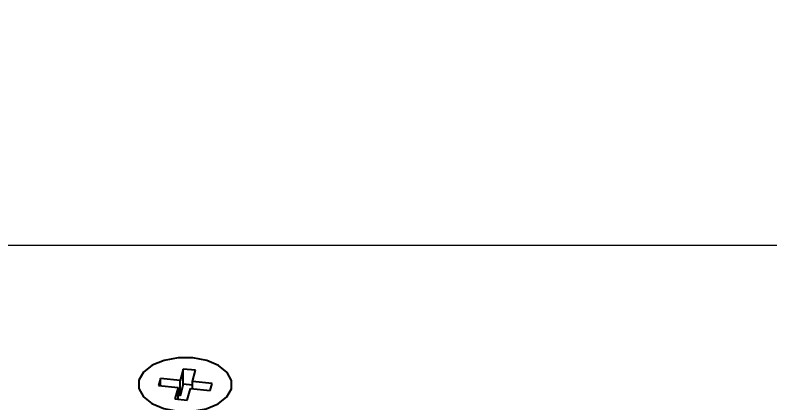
# Model space of a CAD drawing. Extents: x 16296680691 to 16296681378, y -37409617466 to -37409616989.
# Drawn here: x 16296680814.45 to 16296680860.34, y -37409617322.11 to -37409617298.56 of the extents above; entities that cross this region are included whole.
import ezdxf

# ---------------------------------------------------------------- set-up
doc = ezdxf.new("R2010")
doc.units = 0
doc.header["$LTSCALE"] = 10
doc.header["$MEASUREMENT"] = 0
doc.header["$PDMODE"] = 3
doc.header["$PDSIZE"] = -10
doc.layers.get('0').update_dxf_attribs({"linetype": 'CONTINUOUS'})
doc.layers.get('DEFPOINTS').update_dxf_attribs({"linetype": 'CONTINUOUS'})
doc.styles.add('Daelim Dimension', font='')
doc.styles.get('Daelim Dimension').set_extended_font_data('NanumGothic')
doc.dimstyles.new('DEFAULT', dxfattribs={"dimscale": 2, "dimtxt": 2, "dimasz": 2, "dimexe": 0, "dimexo": 2, "dimgap": 1, "dimtad": 1, "dimdec": 1, "dimzin": 9, "dimdsep": 46, "dimtxsty": 'Daelim Dimension', "dimcen": 0.5, "dimclrd": 252, "dimclre": 252, "dimclrt": 3, "dimadec": 1, "dimazin": 0, "dimtfac": 1, "dimtdec": 1, "dimtix": 1, "dimtmove": 0, "dimatfit": 3, "dimfxl": 1, "dimtolj": 1, "dimtzin": 1, "dimlwd": 9, "dimlwe": 9, "dimarcsym": 0})

# ---------------------------------------------------------------- blocks, each defined once
blk = doc.blocks.new('*D11')
at = {"color": 5, "lineweight": 9, "transparency": 16777216}
for p, q in [((16296680737.304319, -37409617313.516151), (16296680737.304319, -37409617312.548286)), ((16296681192.8771, -37409617312.548286), (16296680741.304319, -37409617312.548286)), ((16296681196.8771, -37409617314.316147), (16296681196.8771, -37409617312.548286))]:
    blk.add_line(p, q, dxfattribs=at)
at = {"color": 5, "transparency": 16777216}
for points in [[(16296680741.304319, -37409617311.88163), (16296680741.304319, -37409617313.214958), (16296680737.304319, -37409617312.548286)], [(16296681192.8771, -37409617311.88163), (16296681192.8771, -37409617313.214958), (16296681196.8771, -37409617312.548286)]]:
    blk.add_solid(points, dxfattribs=at)
at = {"layer": 'DEFPOINTS', "color": 0, "transparency": 16777216}
for p in [(16296680737.304319, -37409617312.548286), (16296680737.304319, -37409617317.516151), (16296681196.8771, -37409617318.316147)]:
    blk.add_point(p, dxfattribs=at)
at = {"color": 7, "transparency": 16777216, "insert": (16296680967.09071, -37409617305.11911), "char_height": 10, "attachment_point": 5, "style": 'Daelim Dimension'}
blk.add_mtext('\\A1;510', dxfattribs=at)

msp = doc.modelspace()

# ---------------------------------------------------------------- linework, layer by layer
at = {"color": 7, "linetype": 'Continuous', "lineweight": 25}
for p, q in [((16296680824.674311, -37409617320.053703), (16296680824.478939, -37409617320.744293)), ((16296680824.673519, -37409617320.981506), (16296680824.674311, -37409617320.053703)), ((16296680825.42198, -37409617320.124619), (16296680824.674311, -37409617320.053703)), ((16296680825.22662, -37409617320.815224), (16296680825.42198, -37409617320.124619)), ((16296680823.282669, -37409617320.630821), (16296680823.160561, -37409617321.062447)), ((16296680823.28229, -37409617321.07399), (16296680823.282669, -37409617320.630821)), ((16296680824.478939, -37409617320.744293), (16296680823.282669, -37409617320.630821)), ((16296680824.478161, -37409617321.672112), (16296680824.478939, -37409617320.744293)), ((16296680823.160561, -37409617321.062447), (16296680824.35684, -37409617321.175919)), ((16296680824.35684, -37409617321.175919), (16296680824.16148, -37409617321.866524)), ((16296680824.356239, -37409617321.884987), (16296680824.35684, -37409617321.175919)), ((16296680824.673519, -37409617320.981506), (16296680824.478161, -37409617321.672112)), ((16296680825.226431, -37409617321.033958), (16296680824.673519, -37409617320.981506)), ((16296680824.909149, -37409617321.937439), (16296680825.104521, -37409617321.246841)), ((16296680825.104521, -37409617321.246841), (16296680826.300791, -37409617321.360321)), ((16296680825.22624, -37409617321.258392), (16296680825.22662, -37409617320.815224)), ((16296680826.422899, -37409617320.928703), (16296680825.22662, -37409617320.815224)), ((16296680826.300791, -37409617321.360321), (16296680826.422899, -37409617320.928703)), ((16296680824.478161, -37409617321.672112), (16296680824.35643, -37409617321.660568)), ((16296680824.16148, -37409617321.866524), (16296680824.909149, -37409617321.937439))]:
    msp.add_line(p, q, dxfattribs=at)
at = {"color": 7, "linetype": 'Continuous', "lineweight": 25, "flags": 128}
msp.add_lwpolyline([(16296680825.25066, -37409617319.373283), (16296680824.35981, -37409617319.3703), (16296680823.51123, -37409617319.526421), (16296680822.787991, -37409617319.826347), (16296680822.2609, -37409617320.24073), (16296680821.981541, -37409617320.728996), (16296680821.977261, -37409617321.243362), (16296680822.24848, -37409617321.733467), (16296680822.76865, -37409617322.151337), (16296680823.48686, -37409617322.456093), (16296680824.33279, -37409617322.617867), (16296680825.22365, -37409617322.620827), (16296680826.072229, -37409617322.464722), (16296680826.795469, -37409617322.164787), (16296680827.322559, -37409617321.750412), (16296680827.601919, -37409617321.262138), (16296680827.606199, -37409617320.74778), (16296680827.33498, -37409617320.257668), (16296680826.8148, -37409617319.83979), (16296680826.0966, -37409617319.535049), (16296680825.25066, -37409617319.373283)], dxfattribs=at)

# ---------------------------------------------------------------- dimensions: what is measured, and where the dimension line sits
at = {"color": 7}
dim = msp.add_linear_dim(base=(16296680737.304319, -37409617312.548286), p1=(16296681196.8771, -37409617318.316147), p2=(16296680737.304319, -37409617317.516151), angle=180, text='510', dimstyle='DEFAULT', override={"dimtxt": 5, "dimclrd": 5, "dimclre": 5, "dimclrt": 7}, dxfattribs=at)
dim.commit()
dim.dimension.update_dxf_attribs({"geometry": '*D11', "text_midpoint": (16296680967.09071, -37409617312.548286), "dimtype": 160})

doc.saveas('drawing.dxf')
